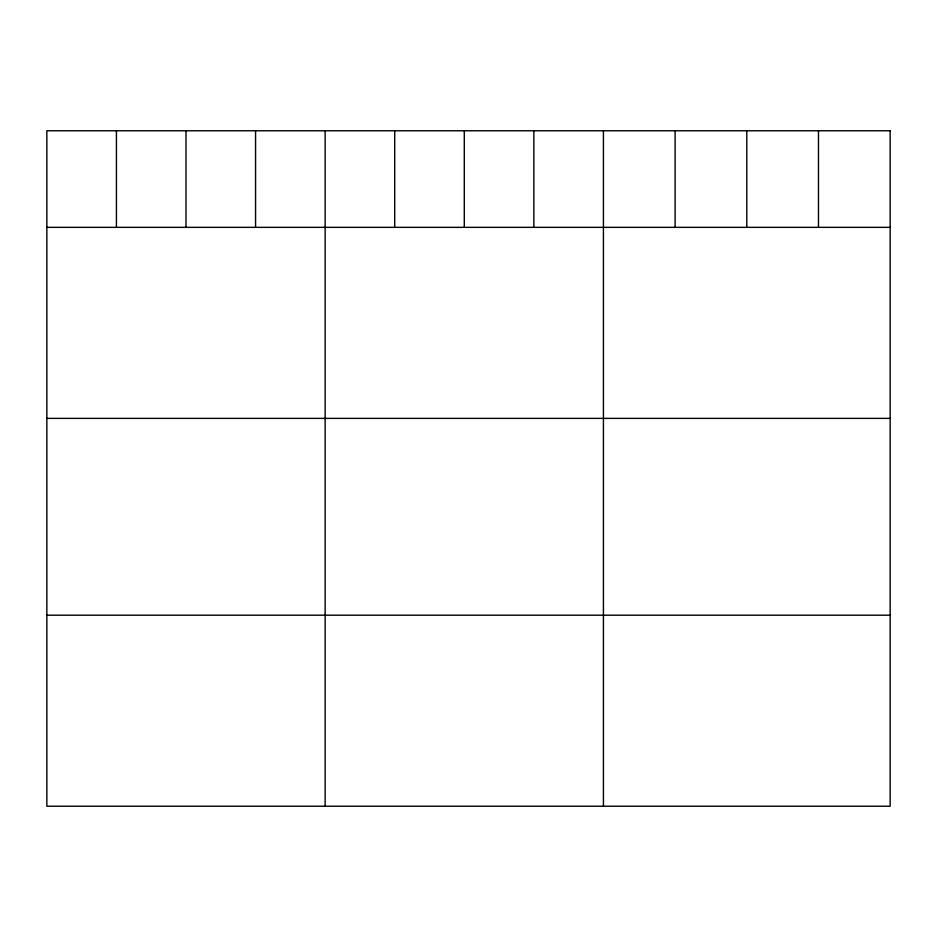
<?xml version="1.0" encoding="UTF-8"?>
<svg xmlns="http://www.w3.org/2000/svg" width="937" height="937" viewBox="0 0 937 937"><rect width="100%" height="100%" fill="white"/><g stroke="black" fill="none" stroke-linecap="round" stroke-linejoin="round"><path stroke-width="1.41" d="M46.85 227.351L890.15 227.351M46.85 418.382L890.15 418.382M46.85 615.199L890.15 615.199M818.469 130.77L818.469 227.351M746.789 130.77L746.789 227.351M675.108 130.77L675.108 227.351M603.428 130.77L603.428 806.23M533.856 130.77L533.856 227.351M464.283 130.77L464.283 227.351M394.711 130.77L394.711 227.351M325.139 130.77L325.139 806.23M255.567 130.77L255.567 227.351M185.994 130.77L185.994 227.351M116.422 130.77L116.422 227.351M890.15 130.77L46.85 130.77L46.85 806.23L890.15 806.23L890.15 130.77"/></g></svg>
